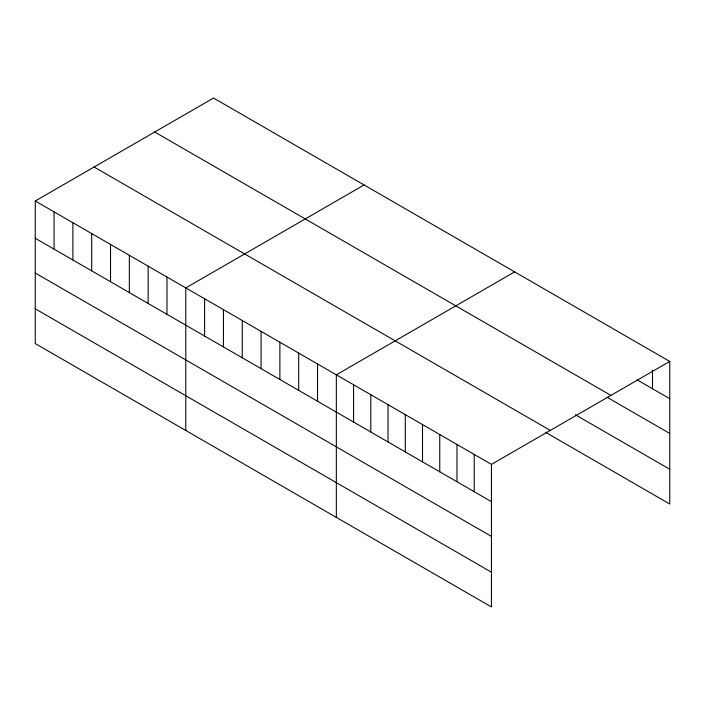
<?xml version="1.0" encoding="UTF-8"?>
<svg xmlns="http://www.w3.org/2000/svg" width="705" height="705" viewBox="0 0 705 705"><rect width="100%" height="100%" fill="white"/><g stroke="black" fill="none" stroke-linecap="round" stroke-linejoin="round"><path stroke-width="1.06" d="M35.25 200.995L491.447 464.375L491.447 606.952L35.25 343.564L35.25 200.995L213.553 98.048L669.75 361.436L669.75 504.004L545.485 432.262M364.097 184.966L185.794 287.913L185.794 430.482M514.641 271.883L336.338 374.831L336.338 517.399M491.447 464.375L669.75 361.436M637.1 379.854L669.75 398.704M154.712 132.02L610.909 395.408M607.164 397.32L669.75 433.452M575.412 414.796L669.75 469.257M94.091 167.023L550.288 430.402M35.25 238.272L491.447 501.652M35.25 273.02L491.447 536.399M35.25 308.816L491.447 572.196M652.513 370.116L652.513 388.755M474.209 454.425L474.209 491.702M456.972 444.476L456.972 481.753M439.744 434.527L439.744 471.804M422.506 424.577L422.506 461.854M405.278 414.628L405.278 451.905M388.041 404.679L388.041 441.947M370.804 394.73L370.804 431.998M353.575 384.78L353.575 422.048M317.523 363.965L317.523 401.233M298.7 353.099L298.7 390.376M279.885 342.233L279.885 379.51M261.07 331.368L261.07 368.644M242.247 320.502L242.247 357.779M223.432 309.645L223.432 346.913M204.609 298.779L204.609 336.047M166.979 277.047L166.979 314.324M148.156 266.182L148.156 303.458M129.341 255.316L129.341 292.593M110.526 244.45L110.526 281.727M91.703 233.593L91.703 270.861M72.888 222.727L72.888 259.995M54.065 211.861L54.065 249.138"/></g></svg>
